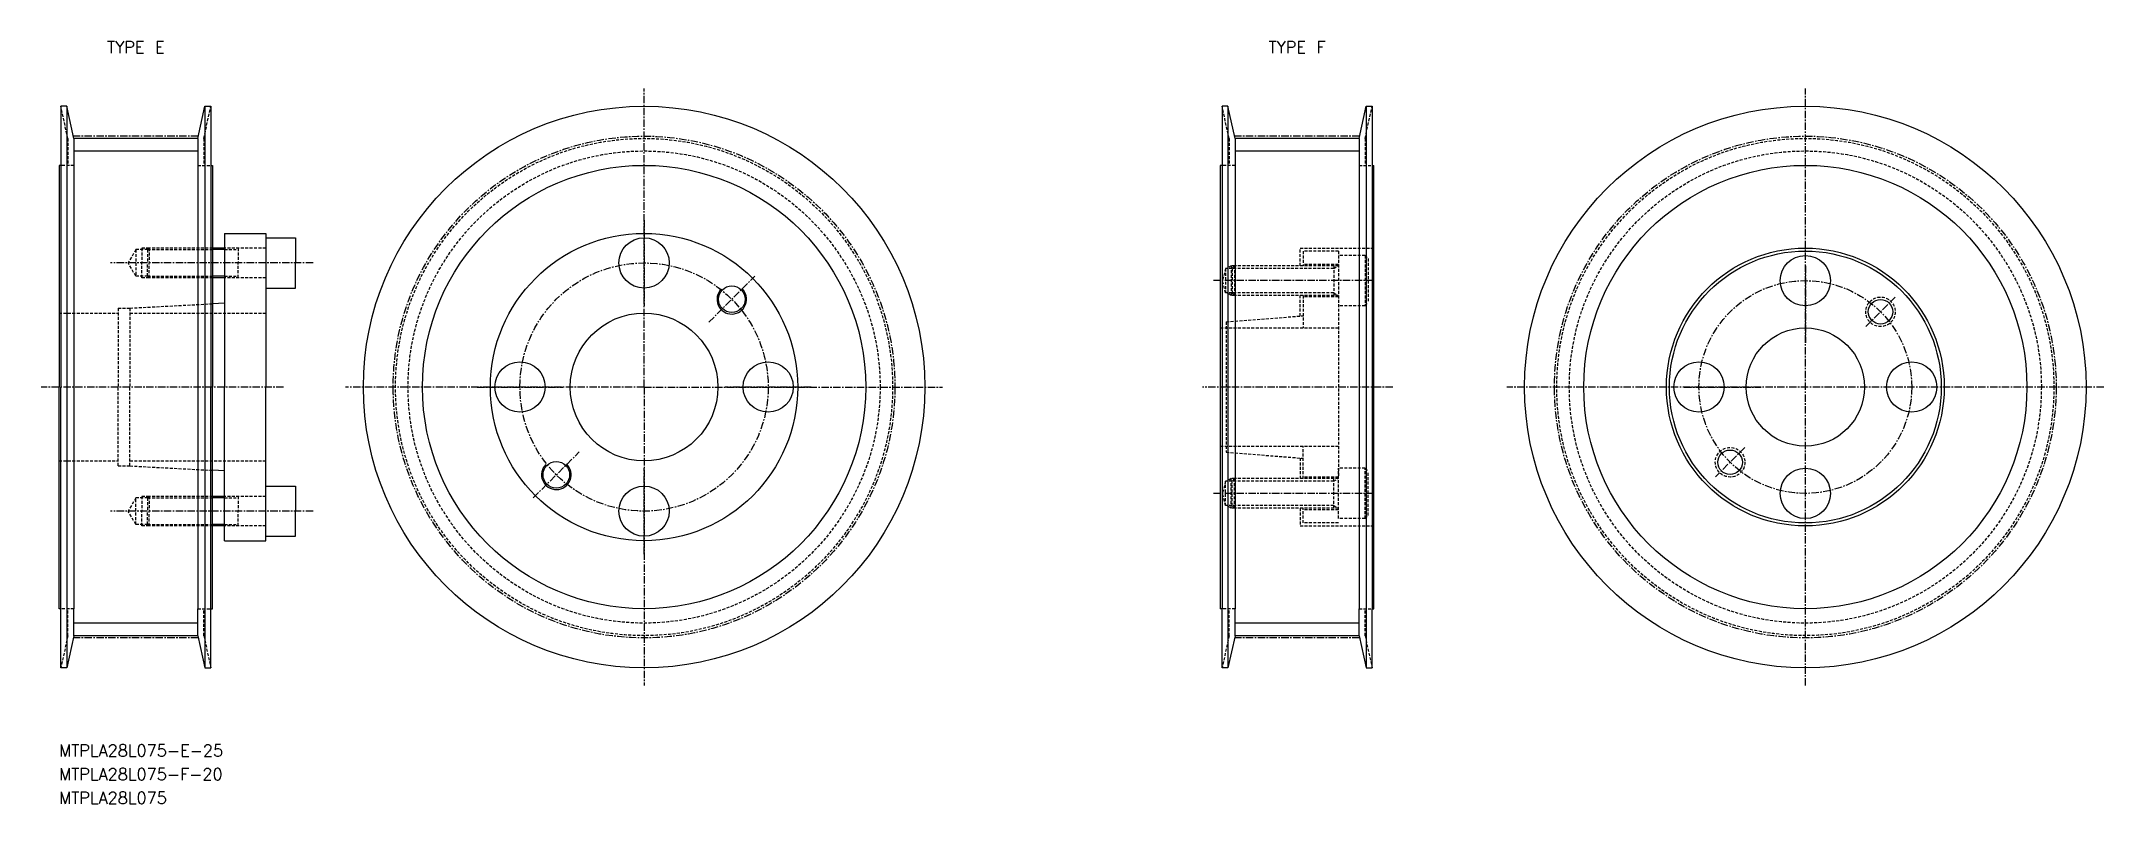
# Model space of a CAD drawing. Extents: x -51 to 298, y 41 to 170.
import ezdxf
from ezdxf.enums import TextEntityAlignment as Align

# ---------------------------------------------------------------- set-up
doc = ezdxf.new("R2010")
doc.units = 0
doc.linetypes.add('CENTER', pattern=[2, 1.25, -0.25, 0.25, -0.25])
doc.linetypes.add('DASHED', pattern=[0.75, 0.5, -0.25])
doc.layers.get('0').update_dxf_attribs({"linetype": 'CONTINUOUS'})
doc.layers.add('CENTER', color=1, linetype='CENTER')
doc.styles.add('MISUMI', font='txt.shx')

msp = doc.modelspace()

# ---------------------------------------------------------------- linework, layer by layer
at = {"color": 7, "linetype": 'CONTINUOUS'}
for p, q in [((-47.51, 159.1), (-47.51, 149.1)), ((-46.51, 159.1), (-47.51, 159.1)), ((-46.51, 159.1), (-46.51, 64.1)), ((-45.31, 153.66), (-46.51, 159.1)), ((-24.31, 153.66), (-23.11, 159.1)), ((-23.11, 159.1), (-23.11, 64.1)), ((-23.11, 159.1), (-22.11, 159.1)), ((-22.11, 159.1), (-22.11, 149.1)), ((148.99, 159.1), (148.99, 149.1)), ((149.99, 159.1), (148.99, 159.1)), ((149.99, 159.1), (149.99, 64.1)), ((151.19, 153.66), (149.99, 159.1)), ((172.19, 153.66), (173.39, 159.1)), ((173.39, 159.1), (173.39, 64.1)), ((173.39, 159.1), (174.39, 159.1)), ((174.39, 159.1), (174.39, 149.1)), ((-24.31, 153.66), (-45.31, 153.66)), ((-45.31, 153.66), (-45.31, 149.1)), ((-24.31, 153.66), (-24.31, 149.1)), ((172.19, 153.66), (151.19, 153.66)), ((151.19, 153.66), (151.19, 149.1)), ((172.19, 153.66), (172.19, 149.1)), ((-47.81, 149.1), (-47.81, 111.6)), ((-47.51, 149.1), (-47.81, 149.1)), ((-47.51, 149.1), (-47.51, 111.6)), ((-45.31, 149.1), (-45.31, 74.1)), ((-24.31, 149.1), (-24.31, 74.1)), ((-22.11, 149.1), (-22.11, 111.6)), ((-22.11, 149.1), (-21.81, 149.1)), ((-21.81, 149.1), (-21.81, 135.1)), ((148.69, 149.1), (148.69, 74.1)), ((148.99, 149.1), (148.69, 149.1)), ((148.99, 149.1), (148.99, 74.1)), ((151.19, 149.1), (151.19, 74.1)), ((172.19, 149.1), (172.19, 74.1)), ((174.39, 149.1), (174.39, 74.1)), ((174.39, 149.1), (174.69, 149.1)), ((174.69, 74.1), (174.69, 149.1)), ((-19.81, 137.6), (-12.81, 137.6)), ((-19.81, 137.6), (-19.81, 135.1)), ((-12.81, 137.6), (-12.81, 136.85)), ((-12.81, 136.85), (-12.81, 128.35)), ((-12.81, 136.85), (-7.81, 136.85)), ((-7.81, 136.85), (-7.81, 132.6)), ((-21.81, 135.1), (-21.81, 130.1)), ((-19.81, 135.1), (-21.81, 135.1)), ((-19.81, 135.1), (-19.81, 130.1)), ((-21.81, 130.1), (-21.81, 125.69)), ((-19.81, 130.1), (-21.81, 130.1)), ((-19.81, 130.1), (-19.81, 125.8)), ((-7.81, 128.35), (-7.81, 132.6)), ((-19.81, 125.8), (-21.81, 125.69)), ((-21.81, 125.69), (-21.81, 111.6)), ((-19.81, 125.8), (-19.81, 111.6)), ((-12.81, 128.35), (-12.81, 111.6)), ((-12.81, 128.35), (-7.81, 128.35)), ((-47.81, 74.1), (-47.81, 111.6)), ((-47.51, 74.1), (-47.51, 111.6)), ((-22.11, 74.1), (-22.11, 111.6)), ((-21.81, 97.51), (-21.81, 111.6)), ((-19.81, 97.4), (-19.81, 111.6)), ((-12.81, 94.85), (-12.81, 111.6)), ((-21.81, 93.1), (-21.81, 97.51)), ((-19.81, 97.4), (-21.81, 97.51)), ((-19.81, 93.1), (-19.81, 97.4)), ((-12.81, 86.35), (-12.81, 94.85)), ((-12.81, 94.85), (-7.81, 94.85)), ((-7.81, 94.85), (-7.81, 90.6)), ((-19.81, 93.1), (-21.81, 93.1)), ((-21.81, 88.1), (-21.81, 93.1)), ((-19.81, 88.1), (-19.81, 93.1)), ((-21.81, 74.1), (-21.81, 88.1)), ((-19.81, 88.1), (-21.81, 88.1)), ((-19.81, 85.6), (-19.81, 88.1)), ((-7.81, 86.35), (-7.81, 90.6)), ((-19.81, 85.6), (-12.81, 85.6)), ((-12.81, 86.35), (-7.81, 86.35)), ((-12.81, 85.6), (-12.81, 86.35)), ((-47.51, 74.1), (-47.81, 74.1)), ((-47.51, 64.1), (-47.51, 74.1)), ((-45.31, 69.53), (-45.31, 74.1)), ((-24.31, 69.53), (-24.31, 74.1)), ((-22.11, 64.1), (-22.11, 74.1)), ((-22.11, 74.1), (-21.81, 74.1)), ((148.99, 74.1), (148.69, 74.1)), ((148.99, 64.1), (148.99, 74.1)), ((151.19, 69.53), (151.19, 74.1)), ((172.19, 69.53), (172.19, 74.1)), ((174.39, 64.1), (174.39, 74.1)), ((174.39, 74.1), (174.69, 74.1)), ((-45.31, 69.53), (-46.51, 64.1)), ((-24.31, 69.53), (-45.31, 69.53)), ((-24.31, 69.53), (-23.11, 64.1)), ((151.19, 69.53), (149.99, 64.1)), ((172.19, 69.53), (151.19, 69.53)), ((172.19, 69.53), (173.39, 64.1)), ((-46.51, 64.1), (-47.51, 64.1)), ((-23.11, 64.1), (-22.11, 64.1)), ((149.99, 64.1), (148.99, 64.1)), ((173.39, 64.1), (174.39, 64.1))]:
    msp.add_line(p, q, dxfattribs=at)
at = {"color": 3, "linetype": 'DASHED'}
for p, q in [((-46.31, 153.66), (-47.51, 159.1)), ((-23.31, 153.66), (-22.11, 159.1)), ((150.19, 153.66), (148.99, 159.1)), ((173.19, 153.66), (174.39, 159.1)), ((-46.31, 153.66), (-46.31, 149.1)), ((-23.31, 153.66), (-23.31, 149.1)), ((150.19, 153.66), (150.19, 149.1)), ((173.19, 153.66), (173.19, 149.1)), ((-45.31, 149.1), (-47.51, 149.1)), ((-24.31, 149.1), (-22.11, 149.1)), ((151.19, 149.1), (148.99, 149.1)), ((172.19, 149.1), (174.39, 149.1)), ((-34.81, 134.85), (-36.11, 132.6)), ((-34.81, 134.85), (-34.81, 130.35)), ((-32.81, 134.85), (-34.81, 134.85)), ((-33.81, 135.1), (-33.81, 132.6)), ((-32.56, 135.1), (-33.81, 135.1)), ((-32.56, 135.1), (-32.81, 134.85)), ((-32.81, 134.85), (-21.81, 134.85)), ((-32.81, 134.85), (-32.81, 132.6)), ((-21.81, 135.1), (-32.56, 135.1)), ((-32.56, 135.1), (-32.56, 132.6)), ((-12.81, 135.1), (-19.81, 135.1)), ((-19.81, 134.85), (-17.48, 134.85)), ((-17.48, 135.1), (-17.48, 132.6)), ((162.19, 135.1), (174.69, 135.1)), ((162.19, 132.1), (162.19, 135.1)), ((168.69, 134.6), (162.69, 134.6)), ((162.69, 134.6), (162.69, 132.1)), ((168.69, 134.6), (168.69, 96.35)), ((173.19, 133.85), (168.69, 133.85)), ((168.69, 133.85), (168.69, 125.35)), ((173.19, 133.85), (173.19, 125.35)), ((173.19, 133.85), (173.69, 133.35)), ((173.69, 133.35), (173.69, 125.85)), ((-34.81, 130.35), (-36.11, 132.6)), ((-32.81, 130.35), (-34.81, 130.35)), ((-33.81, 130.1), (-33.81, 132.6)), ((-32.56, 130.1), (-33.81, 130.1)), ((-32.81, 130.35), (-32.81, 132.6)), ((-32.81, 130.35), (-21.81, 130.35)), ((-32.56, 130.1), (-32.81, 130.35)), ((-32.56, 130.1), (-32.56, 132.6)), ((-21.81, 130.1), (-32.56, 130.1)), ((-19.81, 130.35), (-17.48, 130.35)), ((-12.81, 130.1), (-19.81, 130.1)), ((-17.48, 130.1), (-17.48, 132.6)), ((149.6, 131.67), (149.05, 129.6)), ((149.6, 127.53), (149.05, 129.6)), ((150.69, 131.67), (149.6, 131.67)), ((149.6, 131.67), (149.6, 127.53)), ((150.55, 132.1), (149.8, 131.67)), ((151.12, 132.1), (150.55, 132.1)), ((150.55, 132.1), (150.55, 127.1)), ((151.12, 132.1), (150.69, 131.66)), ((150.69, 131.67), (150.69, 127.53)), ((167.89, 131.66), (150.69, 131.66)), ((168.69, 132.1), (151.12, 132.1)), ((151.12, 132.1), (151.12, 127.1)), ((168.69, 132.35), (162.69, 132.35)), ((167.89, 132.1), (167.89, 127.1)), ((167.89, 131.66), (168.64, 132.1)), ((-35.81, 124.95), (-21.81, 125.69)), ((150.69, 127.53), (149.6, 127.53)), ((150.55, 127.1), (149.8, 127.53)), ((151.12, 127.1), (150.55, 127.1)), ((167.89, 127.53), (150.69, 127.53)), ((151.12, 127.1), (150.69, 127.53)), ((168.69, 127.1), (151.12, 127.1)), ((162.19, 123.61), (162.19, 127.1)), ((162.69, 127.1), (162.69, 121.6)), ((168.69, 126.85), (162.69, 126.85)), ((167.89, 127.53), (168.64, 127.1)), ((173.19, 125.35), (173.69, 125.85)), ((-47.81, 124.1), (-37.81, 124.1)), ((-37.81, 124.95), (-37.81, 111.6)), ((-37.81, 124.95), (-35.81, 124.95)), ((-35.81, 124.95), (-35.81, 111.6)), ((-35.81, 124.1), (-12.81, 124.1)), ((149.69, 122.62), (162.69, 123.65)), ((149.69, 122.62), (149.69, 100.57)), ((173.19, 125.35), (168.69, 125.35)), ((148.69, 121.6), (168.69, 121.6)), ((-37.81, 98.25), (-37.81, 111.6)), ((-35.81, 98.25), (-35.81, 111.6)), ((148.69, 101.6), (168.69, 101.6)), ((162.69, 96.1), (162.69, 101.6)), ((-47.81, 99.1), (-37.81, 99.1)), ((-37.81, 98.25), (-35.81, 98.25)), ((-35.81, 99.1), (-12.81, 99.1)), ((-35.81, 98.25), (-21.81, 97.51)), ((149.69, 100.57), (162.69, 99.55)), ((162.19, 99.59), (162.19, 96.1)), ((173.19, 97.85), (168.69, 97.85)), ((168.69, 89.35), (168.69, 97.85)), ((173.19, 89.35), (173.19, 97.85)), ((173.19, 97.85), (173.69, 97.35)), ((149.6, 95.67), (149.05, 93.6)), ((149.6, 91.53), (149.6, 95.67)), ((150.69, 95.67), (149.6, 95.67)), ((150.55, 96.1), (149.8, 95.67)), ((151.12, 96.1), (150.55, 96.1)), ((150.55, 91.1), (150.55, 96.1)), ((151.12, 96.1), (150.69, 95.67)), ((167.89, 95.67), (150.69, 95.67)), ((150.69, 91.53), (150.69, 95.67)), ((168.69, 96.1), (151.12, 96.1)), ((151.12, 91.1), (151.12, 96.1)), ((168.69, 96.35), (162.69, 96.35)), ((167.89, 91.1), (167.89, 96.1)), ((167.89, 95.67), (168.64, 96.1)), ((173.69, 89.85), (173.69, 97.35)), ((-34.81, 92.85), (-36.11, 90.6)), ((-34.81, 88.35), (-34.81, 92.85)), ((-32.81, 92.85), (-34.81, 92.85)), ((-32.56, 93.1), (-33.81, 93.1)), ((-33.81, 93.1), (-33.81, 90.6)), ((-32.56, 93.1), (-32.81, 92.85)), ((-32.81, 92.85), (-21.81, 92.85)), ((-32.81, 92.85), (-32.81, 90.6)), ((-21.81, 93.1), (-32.56, 93.1)), ((-32.56, 93.1), (-32.56, 90.6)), ((-12.81, 93.1), (-19.81, 93.1)), ((-19.81, 92.85), (-17.48, 92.85)), ((-17.48, 93.1), (-17.48, 90.6)), ((149.6, 91.53), (149.05, 93.6)), ((150.69, 91.53), (149.6, 91.53)), ((150.55, 91.1), (149.8, 91.53)), ((151.12, 91.1), (150.55, 91.1)), ((167.89, 91.53), (150.69, 91.53)), ((151.12, 91.1), (150.69, 91.53)), ((168.69, 91.1), (151.12, 91.1)), ((162.19, 91.1), (162.19, 88.1)), ((162.69, 88.6), (162.69, 91.1)), ((168.69, 90.85), (162.69, 90.85)), ((167.89, 91.53), (168.64, 91.1)), ((-34.81, 88.35), (-36.11, 90.6)), ((-32.81, 88.35), (-34.81, 88.35)), ((-33.81, 88.1), (-33.81, 90.6)), ((-32.56, 88.1), (-33.81, 88.1)), ((-32.81, 88.35), (-32.81, 90.6)), ((-32.81, 88.35), (-21.81, 88.35)), ((-32.56, 88.1), (-32.81, 88.35)), ((-32.56, 88.1), (-32.56, 90.6)), ((-21.81, 88.1), (-32.56, 88.1)), ((-19.81, 88.35), (-17.48, 88.35)), ((-12.81, 88.1), (-19.81, 88.1)), ((-17.48, 88.1), (-17.48, 90.6)), ((162.19, 88.1), (174.69, 88.1)), ((168.69, 88.6), (162.69, 88.6)), ((173.19, 89.35), (168.69, 89.35)), ((173.19, 89.35), (173.69, 89.85)), ((-45.31, 74.1), (-47.51, 74.1)), ((-46.31, 69.53), (-46.31, 74.1)), ((-24.31, 74.1), (-22.11, 74.1)), ((-23.31, 69.53), (-23.31, 74.1)), ((151.19, 74.1), (148.99, 74.1)), ((150.19, 69.53), (150.19, 74.1)), ((172.19, 74.1), (174.39, 74.1)), ((173.19, 69.53), (173.19, 74.1)), ((-46.31, 69.53), (-47.51, 64.1)), ((-23.31, 69.53), (-22.11, 64.1)), ((150.19, 69.53), (148.99, 64.1)), ((173.19, 69.53), (174.39, 64.1))]:
    msp.add_line(p, q, dxfattribs=at)
at = {"color": 3, "linetype": 'CONTINUOUS'}
for p, q in [((-24.31, 151.53), (-45.31, 151.53)), ((172.19, 151.53), (151.19, 151.53)), ((-24.31, 71.66), (-45.31, 71.66)), ((172.19, 71.66), (151.19, 71.66))]:
    msp.add_line(p, q, dxfattribs=at)
at = {"color": 3}
for p, q in [((-19.81, 134.85), (-21.81, 134.85)), ((-19.81, 130.35), (-21.81, 130.35)), ((-19.81, 92.85), (-21.81, 92.85)), ((-19.81, 88.35), (-21.81, 88.35))]:
    msp.add_line(p, q, dxfattribs=at)
at = {"color": 7, "linetype": 'CONTINUOUS'}
for centre, radius in [((51.19, 111.6), 47.5), ((247.69, 111.6), 47.5), ((51.19, 111.6), 37.5), ((247.69, 111.6), 37.5), ((51.19, 111.6), 26), ((51.19, 111.6), 26), ((51.19, 132.6), 4.25), ((247.69, 111.6), 23.5), ((247.69, 111.6), 23), ((247.69, 129.6), 4.25), ((66.03, 126.45), 2.25), ((260.41, 124.33), 2.07), ((51.19, 111.6), 12.5), ((247.69, 111.6), 10), ((30.19, 111.6), 4.25), ((72.19, 111.6), 4.25), ((229.69, 111.6), 4.25), ((265.69, 111.6), 4.25), ((36.34, 96.75), 2.25), ((234.96, 98.87), 2.07), ((247.69, 93.6), 4.25), ((51.19, 90.6), 4.25)]:
    msp.add_circle(centre, radius, dxfattribs=at)
at = {"color": 3, "linetype": 'DASHED'}
for centre, radius in [((51.19, 111.6), 42.06), ((247.69, 111.6), 42.06), ((51.19, 111.6), 39.94), ((247.69, 111.6), 39.94), ((260.41, 124.33), 2.5), ((234.96, 98.87), 2.5)]:
    msp.add_circle(centre, radius, dxfattribs=at)
at = {"color": 3}
for centre in [(66.03, 126.45), (36.34, 96.75)]:
    msp.add_arc(centre, 2.5, 135, 47, dxfattribs=at)
at = {"layer": 'CENTER', "color": 1, "linetype": 'CENTER'}
for p, q in [((51.19, 111.6), (51.19, 162.1)), ((247.69, 61.1), (247.69, 162.1)), ((-24.23, 154.04), (-45.4, 154.04)), ((172.27, 154.04), (151.1, 154.04)), ((51.19, 139.85), (51.19, 125.35)), ((-4.81, 132.6), (-39.11, 132.6)), ((62.15, 122.56), (69.92, 130.34)), ((174.69, 129.6), (147.52, 129.6)), ((247.69, 132.1), (247.69, 119.1)), ((257.94, 121.85), (262.89, 126.8)), ((-9.81, 111.6), (-50.81, 111.6)), ((51.19, 111.6), (0.69, 111.6)), ((22.94, 111.6), (37.44, 111.6)), ((51.19, 111.6), (51.19, 61.1)), ((51.19, 111.6), (101.69, 111.6)), ((79.44, 111.6), (64.94, 111.6)), ((177.91, 111.6), (145.69, 111.6)), ((298.19, 111.6), (197.19, 111.6)), ((227.19, 111.6), (240.19, 111.6)), ((268.19, 111.6), (255.19, 111.6)), ((237.43, 101.35), (232.48, 96.4)), ((247.69, 91.1), (247.69, 104.1)), ((32.45, 92.86), (40.23, 100.64)), ((51.19, 83.35), (51.19, 97.85)), ((174.69, 93.6), (147.52, 93.6)), ((-4.81, 90.6), (-39.11, 90.6)), ((-24.23, 69.15), (-45.4, 69.15)), ((172.27, 69.15), (151.1, 69.15))]:
    msp.add_line(p, q, dxfattribs=at)
for centre, radius in [((51.19, 111.6), 42.45), ((247.69, 111.6), 42.45), ((51.19, 111.6), 21), ((247.69, 111.6), 18)]:
    msp.add_circle(centre, radius, dxfattribs=at)

# ---------------------------------------------------------------- texts
at = {"color": 7, "linetype": 'CONTINUOUS', "style": 'MISUMI'}
for s, p in [('TYPE E', (-34.81, 169.1)), ('TYPE F', (161.69, 169.1))]:
    msp.add_text(s, height=2, dxfattribs=at).set_placement(p, align=Align.MIDDLE_CENTER)
for s, p in [('MTPLA28L075-E-25', (-47.81, 49.1)), ('MTPLA28L075-F-20', (-47.81, 45.1)), ('MTPLA28L075', (-47.81, 41.1))]:
    msp.add_text(s, height=2, dxfattribs=at).set_placement(p)

doc.saveas('drawing.dxf')
